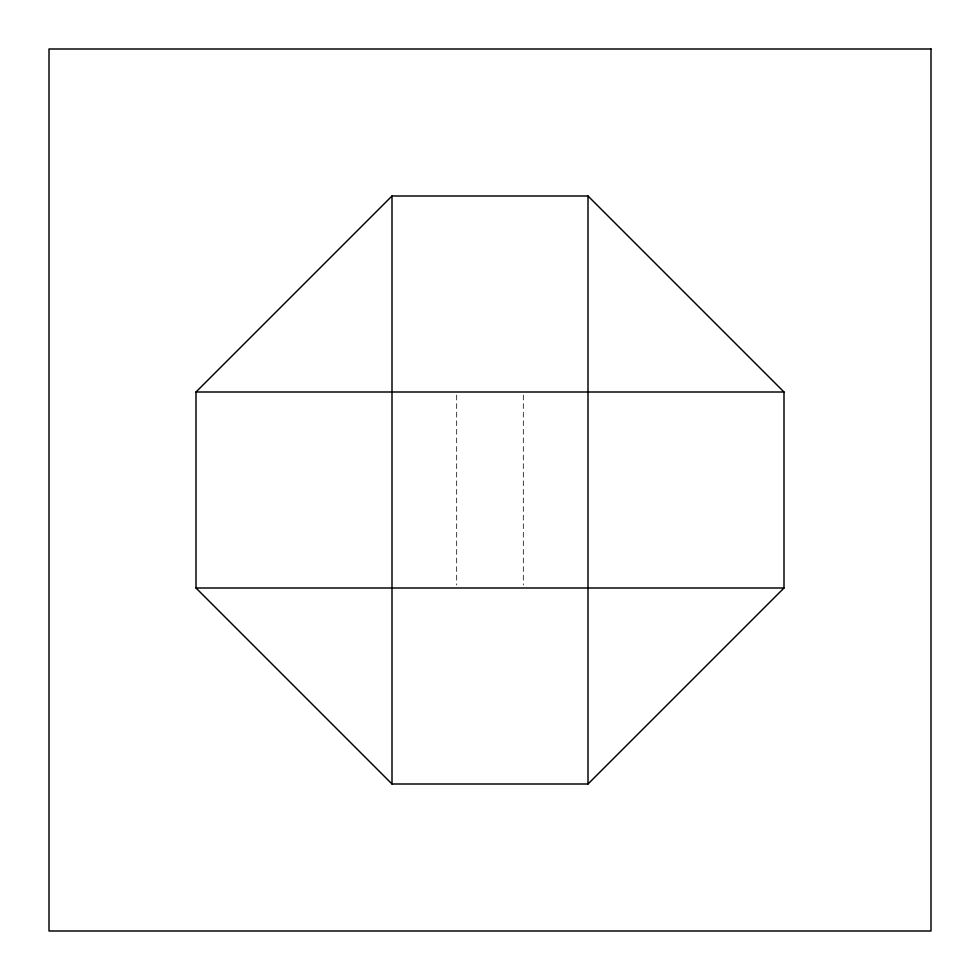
<?xml version="1.0" encoding="UTF-8"?>
<svg xmlns="http://www.w3.org/2000/svg" width="980" height="980" viewBox="0 0 980 980"><rect width="100%" height="100%" fill="white"/><g stroke="black" fill="none" stroke-linecap="round" stroke-linejoin="round"><path stroke-width="0.73" stroke-dasharray="4.9 3.68" d="M523.32 395.038L523.32 584.962M456.68 395.038L456.68 584.962"/><path stroke-width="1.47" d="M196 392L392 196L588 196L784 392L784 588L588 784L392 784L196 588L196 392L784 392M196 588L784 588M588 196L588 784M392 196L392 784M931 49L49 49L49 931L931 931L931 49"/></g></svg>
